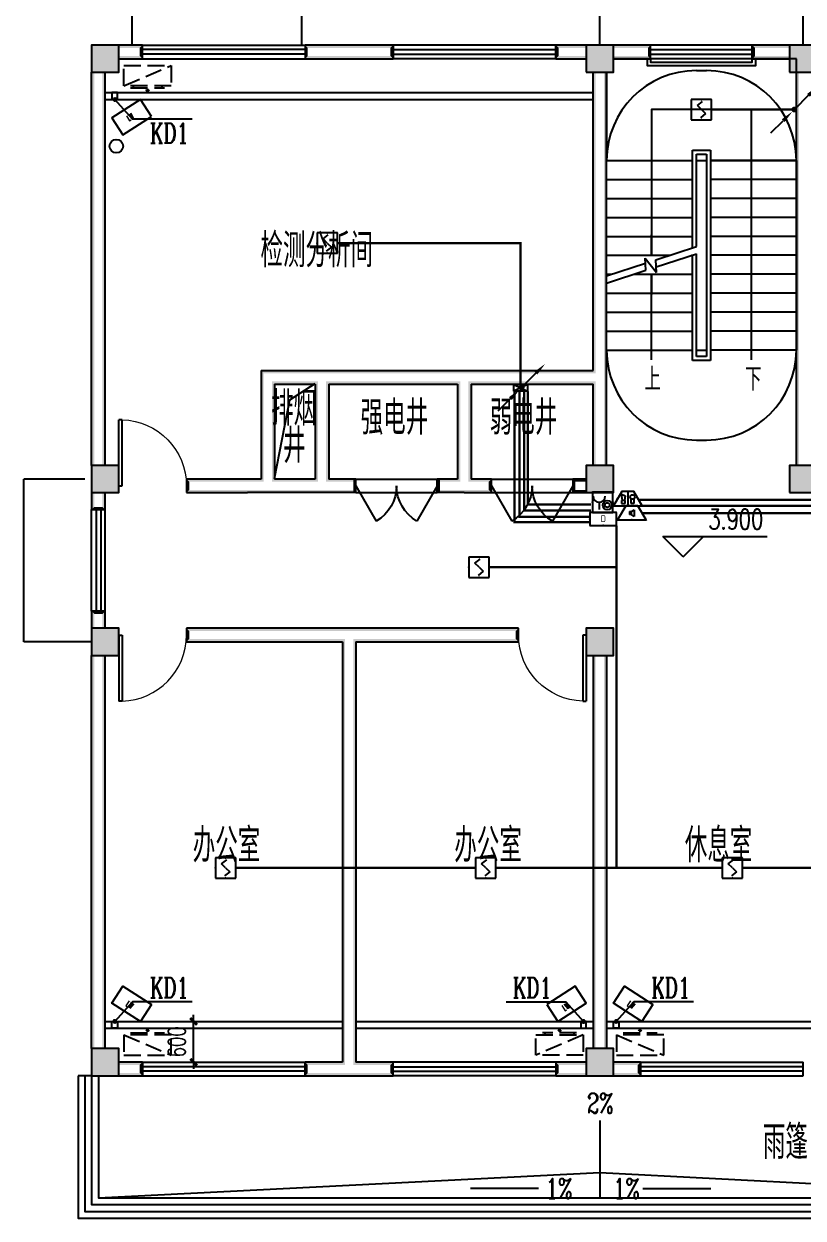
# Model space of a CAD drawing. Extents: x 6250600 to 6678662, y -692028 to -290561.
# Drawn here: x 6561503 to 6573003, y -453028 to -435415 of the extents above; entities that cross this region are included whole.
import ezdxf
from ezdxf.enums import TextEntityAlignment as Align

# ---------------------------------------------------------------- set-up
doc = ezdxf.new("R2010")
doc.units = 0
doc.header["$LTSCALE"] = 1000
doc.header["$MEASUREMENT"] = 0
doc.linetypes.add('DASH', pattern=[0.35, 0.25, -0.1])
doc.layers.get('0').update_dxf_attribs({"linetype": 'CONTINUOUS'})
doc.layers.get('Defpoints').update_dxf_attribs({"linetype": 'CONTINUOUS'})
for name, color, linetype in [('EQUIP-消防', 3, 'CONTINUOUS'), ('LWIRE', 4, 'CONTINUOUS'), ('PUB_HATCH', 8, 'CONTINUOUS'), ('WIRE-消防', 5, 'CONTINUOUS'), ('WIRE-照明', 1, 'CONTINUOUS'), ('建筑底图', 251, 'CONTINUOUS')]:
    doc.layers.add(name, color=color, linetype=linetype)
doc.styles.add('_TCH_AXIS', font='COMPLEX', dxfattribs={"bigfont": 'GBCBIG'})
doc.styles.add('_TCH_DIM', font='SIMPLEX', dxfattribs={"bigfont": 'GBCBIG'})
doc.styles.add('_TCH_DIM_T3_T3', font='SIMPLEX', dxfattribs={"width": 0.705882, "bigfont": 'GBCBIG'})
doc.styles.add('_TCH_LABEL', font='COMPLEX', dxfattribs={"bigfont": 'GBCBIG'})
doc.styles.add('DIM_FONT', font='SIMPLEX', dxfattribs={"width": 0.7, "bigfont": 'GBCBIG'})
doc.styles.add('schuco', font='sceie.shx', dxfattribs={"width": 0.7, "bigfont": 'sceic.shx'})
doc.styles.get("Standard").update_dxf_attribs({"font": 'GBENOR', "bigfont": 'GBCBIG'})
doc.styles.add('TG_LINETYPE', font='SIMPLEX', dxfattribs={"width": 0.8, "height": 3, "bigfont": 'HZTXT'})
doc.linetypes.add('TG_C', pattern='A,2,-0.4,["C",TG_LINETYPE,S=0.1,R=0,X=-0.27,Y=-0.15],0', length=2.4)
doc.linetypes.add('TG_F', pattern='A,2,-0.4,["F",TG_LINETYPE,S=0.1,R=0,X=-0.28,Y=-0.15],0', length=2.4)
doc.dimstyles.new('_TCH_ARCH&&100$TCH&&100', dxfattribs={"dimtxt": 252.875, "dimasz": 100, "dimexe": 250, "dimexo": 300, "dimgap": 122.3125, "dimtad": 1, "dimdec": 0, "dimzin": 0, "dimdsep": 46, "dimtxsty": '_TCH_DIM_T3_T3', "dimblk": 'ARCHTICK', "dimcen": 0.09, "dimclrt": 7, "dimazin": 2, "dimtfac": 1, "dimtdec": 0, "dimtix": 1, "dimtmove": 2, "dimatfit": 3, "dimfxl": 0, "dimtolj": 1, "dimtzin": 0, "dimarcsym": 0})

# ---------------------------------------------------------------- blocks, each defined once
blk = doc.blocks.new('$Equip$00002649')
for p, q in [((-0.5, 0.5), (-0.5, -0.5)), ((0.5, 0.5), (-0.5, 0.5)), ((-0.2, 0.2), (0.05, 0.4)), ((0, 0), (-0.2, 0.2)), ((0, 0), (0.2, -0.2)), ((0.5, -0.5), (0.5, 0.5)), ((-0.5, -0.5), (0.5, -0.5)), ((0.2, -0.2), (-0.05, -0.4))]:
    blk.add_line(p, q)
at = {"const_width": 0.04}
blk.add_lwpolyline([(-0.5, 0.5), (0.5, 0.5), (0.5, -0.5), (-0.5, -0.5), (-0.5, 0.5), (0.5, 0.5)], dxfattribs=at)
for p in [(-0.5, 0), (0, 0.5), (0.5, 0), (0, -0.5)]:
    blk.add_point(p)
at = {"color": 7, "flags": 1}
for tag, height, p in [('A', 0.00002, (0, 0)), ('B', 0.4, (0.762, -0.208))]:
    blk.add_attdef(tag, text='', height=height, dxfattribs=at).set_placement(p, align=Align.MIDDLE_CENTER)
blk = doc.blocks.new('$equip$00002655')
for p, q in [((-0.5, 1), (-0.5, 0)), ((0.5, 1), (-0.5, 1)), ((0.5, 0), (0.5, 1)), ((-0.5, 0), (0.5, 0)), ((-0.169, 0.5), (-0.169, 0.15))]:
    blk.add_line(p, q)
at = {"const_width": 0.0667}
blk.add_lwpolyline([(-0.5, 1), (0.5, 1), (0.5, 0), (-0.5, 0), (-0.5, 1), (0.5, 1)], dxfattribs=at)
for radius in [0.226, 0.113]:
    blk.add_circle((0.227, 0.36), radius)
blk.add_arc((-0.169, 0.8), 0.3, 180, 0)
for p in [(0, 1), (-0.5, 0.5), (0, 0), (0.5, 0.5)]:
    blk.add_point(p)
at = {"color": 7, "flags": 1}
for tag, height, p in [('A', 0.00002, (0, 0)), ('B', 0.4, (0.762, 0.292))]:
    blk.add_attdef(tag, text='', height=height, dxfattribs=at).set_placement(p, align=Align.MIDDLE_CENTER)
blk = doc.blocks.new('$equip$00002679')
for p, q in [((-0.3, 0.699), (-0.703, 0)), ((0.3, 0.699), (-0.3, 0.699)), ((0.3, 0.699), (-0.3, 0.699)), ((0, 0.699), (0, 0)), ((0.703, 0), (0.3, 0.699)), ((-0.703, 0), (0.703, 0)), ((-0.264, 0.249), (-0.304, 0.569)), ((-0.304, 0.569), (-0.128, 0.489)), ((-0.304, 0.249), (-0.304, 0.113)), ((-0.128, 0.249), (-0.304, 0.249)), ((-0.304, 0.113), (-0.128, 0.113)), ((-0.128, 0.489), (-0.168, 0.249)), ((-0.128, 0.113), (-0.128, 0.249)), ((0.174, 0.11), (0.174, 0.338)), ((0.294, 0.11), (0.174, 0.11)), ((0.294, 0.338), (0.294, 0.11))]:
    blk.add_line(p, q)
at = {"const_width": 0.0667}
for points in [[(-0.299, 0.699), (0.301, 0.699), (0.703, 0), (-0.702, 0), (-0.299, 0.699), (0.301, 0.699)], [(-0.3, 0.699), (0.3, 0.699), (0.703, 0), (-0.703, 0), (-0.3, 0.699), (0.3, 0.699)]]:
    blk.add_lwpolyline(points, dxfattribs=at)
blk.add_circle((0.234, 0.43), 0.111)
for p in [(0, 0.699), (-0.501, 0.349), (0, 0), (0.502, 0.349)]:
    blk.add_point(p)
at = {"color": 7, "flags": 1}
for tag, height, p in [('A', 0.00002, (0, 0)), ('B', 0.4, (0.961, 0.299))]:
    blk.add_attdef(tag, text='', height=height, dxfattribs=at).set_placement(p, align=Align.MIDDLE_CENTER)
blk = doc.blocks.new('$equip$00002677')
for p, q in [((-0.3, 0.699), (-0.703, 0)), ((0.3, 0.699), (-0.3, 0.699)), ((0.703, 0), (0.3, 0.699)), ((-0.703, 0), (0.703, 0)), ((-0.117, 0.421), (-0.117, 0.26)), ((-0.117, 0.421), (-0.036, 0.421)), ((-0.036, 0.26), (-0.117, 0.26)), ((-0.036, 0.421), (0.118, 0.503)), ((-0.036, 0.421), (-0.036, 0.26)), ((0.118, 0.173), (-0.036, 0.26)), ((0.118, 0.503), (0.118, 0.173))]:
    blk.add_line(p, q)
at = {"const_width": 0.0667}
blk.add_lwpolyline([(-0.3, 0.699), (0.3, 0.699), (0.703, 0), (-0.703, 0), (-0.3, 0.699), (0.3, 0.699)], dxfattribs=at)
blk.add_lwpolyline([(-0.3, 0.699), (0.3, 0.699), (0.703, 0), (-0.703, 0), (-0.3, 0.699), (0.3, 0.699)], dxfattribs=at)
for p in [(0, 0.699), (-0.501, 0.349), (0, 0), (0.502, 0.349)]:
    blk.add_point(p)
at = {"color": 7, "flags": 1}
for tag, height, p in [('A', 0.00002, (0, 0)), ('B', 0.4, (0.961, 0.299))]:
    blk.add_attdef(tag, text='', height=height, dxfattribs=at).set_placement(p, align=Align.MIDDLE_CENTER)
blk = doc.blocks.new('$equip$00002778')
for p, q in [((0.65, 0.65), (-0.65, 0.65)), ((-0.65, 0.65), (-0.65, 0)), ((0.65, 0), (0.65, 0.65)), ((-0.65, 0), (0.65, 0))]:
    blk.add_line(p, q)
at = {"const_width": 0.0667}
blk.add_lwpolyline([(-0.65, 0.65), (-0.65, 0), (0.65, 0), (0.65, 0.65), (-0.65, 0.65), (-0.65, 0)], dxfattribs=at)
for p in [(0, 0.65), (-0.65, 0.325), (0, 0), (0.65, 0.325)]:
    blk.add_point(p)
at = {"color": 7}
blk.add_attdef('$TEXT$', text='', height=0.34, dxfattribs=at).set_placement((0.006, 0.343), align=Align.MIDDLE_CENTER)
at = {"color": 7, "flags": 1}
for tag, height, p in [('A', 0.00002, (0, 0)), ('B', 0.4, (0.905, 0.246))]:
    blk.add_attdef(tag, text='', height=height, dxfattribs=at).set_placement(p, align=Align.MIDDLE_CENTER)
blk = doc.blocks.new('$TelecSys$00000081')
for p, q in [((0.104, 0.104), (0.104, 0.104)), ((-1.15, -1.15), (-0.55, -0.55)), ((-0.104, -0.104), (-0.104, -0.104))]:
    blk.add_line(p, q)
at = {"const_width": 0.142}
blk.add_lwpolyline([(0.071, 0, 1), (-0.071, 0, 1)], format="xyb", close=True, dxfattribs=at)
blk.add_solid([(-0.62, -0.48), (-0.48, -0.62), (-0.1, -0.1)])
at = {"width": 0.8, "flags": 9}
blk.add_attdef('A', (0, 0), '', height=0.00002, rotation=180, dxfattribs=at)
blk = doc.blocks.new('$TelecSys$00000079')
for p, q in [((0.7, 0.7), (0, 0)), ((0.104, 0.104), (0.104, 0.104)), ((-0.104, -0.104), (-0.104, -0.104))]:
    blk.add_line(p, q)
at = {"const_width": 0.142}
blk.add_lwpolyline([(-0.071, 0, 1), (0.071, 0, 1)], format="xyb", close=True, dxfattribs=at)
blk.add_solid([(0.63, 0.77), (0.77, 0.63), (1.15, 1.15)])
at = {"width": 0.8, "flags": 9}
blk.add_attdef('A', (0, 0), '', height=0.00002, dxfattribs=at)
blk = doc.blocks.new('A$C2E081725')
at = {"linetype": 'DASH'}
for p, q in [((700, 94), (0, 394)), ((600, 64), (100, 64)), ((138, 94), (138, 64)), ((350, 8), (327, 39)), ((350, 49), (350, 0)), ((350, 8), (373, 39)), ((563, 94), (563, 64))]:
    blk.add_line(p, q, dxfattribs=at)
blk.add_lwpolyline([(0, 394), (0, 94), (700, 94), (700, 394)], close=True, dxfattribs=at)
blk = doc.blocks.new('_ArchTick')
at = {"color": 0, "linetype": 'ByBlock', "const_width": 0.4}
blk.add_lwpolyline([(-0.5, -0.5), (0.5, 0.5)], dxfattribs=at)
blk = doc.blocks.new('*D542')
at = {"layer": 'Defpoints', "color": 0, "transparency": 16777216}
for p in [(6563736, -450128), (6564008, -450128), (6563736, -450728)]:
    blk.add_point(p, dxfattribs=at)
at = {"layer": '建筑底图', "color": 0, "lineweight": -2, "transparency": 16777216}
for p, q in [((6564008, -450128), (6564008, -450028)), ((6564008, -450728), (6564008, -450128)), ((6564036, -450128), (6564258, -450128)), ((6564008, -450728), (6564008, -450828)), ((6564036, -450728), (6564258, -450728))]:
    blk.add_line(p, q, dxfattribs=at)
at = {"layer": '建筑底图', "color": 0, "lineweight": -2, "transparency": 16777216, "xscale": 100, "yscale": 100, "zscale": 100}
for p, rotation in [((6564008, -450128), 270), ((6564008, -450728), 90)]:
    blk.add_blockref('_ArchTick', p, dxfattribs=dict(at, rotation=rotation))
at = {"layer": '建筑底图', "color": 7, "transparency": 16777216, "insert": (6563760, -450428), "char_height": 252.9, "attachment_point": 5, "rotation": 90, "style": '_TCH_DIM_T3_T3'}
blk.add_mtext('\\A1;600', dxfattribs=at)
blk = doc.blocks.new('$TCHSYS$WIN2D')
for p, q in [((-0.5, 0.5), (0.5, 0.5)), ((-0.5, 0.5), (-0.5, -0.5)), ((0.5, 0.5), (0.5, -0.5)), ((0.5, 0.167), (-0.5, 0.167)), ((0.5, -0.167), (-0.5, -0.167)), ((-0.5, -0.5), (0.5, -0.5))]:
    blk.add_line(p, q)
blk = doc.blocks.new('_FZH')
blk.add_lwpolyline([(-0.5, -0.5), (0.5, -0.5), (0.5, 0.5), (-0.5, 0.5)], close=True)
at = {"layer": 'PUB_HATCH'}
blk.add_solid([(-0.5, -0.5), (0.5, -0.5), (-0.5, 0.5), (0.5, 0.5)], dxfattribs=at)
blk = doc.blocks.new('$WINLIB2D$00000001')
at = {"color": 0}
for points in [[(-0.5, 0.5), (-0.5, -0.5)], [(-0.5, 0.5), (0.5, 0.5)], [(0.5, -0.5), (0.5, 0.5)], [(0.5, 0.1667), (-0.5, 0.1667)], [(0.5, -0.1667), (-0.5, -0.1667)], [(-0.5, -0.5), (0.5, -0.5)]]:
    blk.add_lwpolyline(points, dxfattribs=at)
blk = doc.blocks.new('$DorLib2D$00000231')
at = {"color": 0}
for p, q in [((-0.5, 0), (-0.25, 0.433)), ((0.5, 0), (0.25, 0.433))]:
    blk.add_line(p, q, dxfattribs=at)
for centre, start, end in [((-0.5, 0), 0, 60), ((0.5, 0), 120, 180)]:
    blk.add_arc(centre, 0.5, start, end, dxfattribs=at)
blk = doc.blocks.new('$DorLib2D$00000001')
for p, q in [((0.45, 0.975), (0.5, 0.975)), ((0.45, 0), (0.45, 0.975)), ((0.5, 0), (0.5, 0.975)), ((0.5, 0), (0.45, 0))]:
    blk.add_line(p, q)
at = {"lineweight": 13}
blk.add_arc((0.475, 0), 0.975, 91.4693, 180, dxfattribs=at)

msp = doc.modelspace()

# ---------------------------------------------------------------- hatches: boundary and pattern name
at = {"layer": '建筑底图'}
for points in [[(6562902.6, -435728.5), (6562502.6, -435728.5), (6562542.6, -435768.5), (6562862.6, -435768.5)], [(6562502.6, -435728.5), (6562502.6, -436128.5), (6562542.6, -436088.5), (6562542.6, -435768.5)], [(6562902.6, -436128.5), (6562902.6, -435728.5), (6562862.6, -435768.5), (6562862.6, -436088.5)], [(6562902.6, -435728.5), (6562902.6, -435768.5), (6563212.6, -435768.5), (6563252.6, -435728.5)], [(6563252.6, -435928.5), (6563252.6, -435728.5), (6563212.6, -435768.5), (6563212.6, -435888.5)], [(6566952.9, -435728.5), (6565652.6, -435728.5), (6565692.6, -435768.5), (6566912.9, -435768.5)], [(6565652.6, -435728.5), (6565652.6, -435928.5), (6565692.6, -435888.5), (6565692.6, -435768.5)], [(6566952.9, -435928.5), (6566952.9, -435728.5), (6566912.9, -435768.5), (6566912.9, -435888.5)], [(6569802.6, -435768.5), (6569802.6, -435728.5), (6569352.9, -435728.5), (6569392.9, -435768.5)], [(6569352.9, -435728.5), (6569352.9, -435928.5), (6569392.9, -435888.5), (6569392.9, -435768.5)], [(6570202.6, -435728.5), (6569802.6, -435728.5), (6569842.6, -435768.5), (6570162.6, -435768.5)], [(6569802.6, -435728.5), (6569802.6, -436128.5), (6569842.6, -436088.5), (6569842.6, -435768.5)], [(6570202.6, -436128.5), (6570202.6, -435728.5), (6570162.6, -435768.5), (6570162.6, -436088.5)], [(6570202.6, -435728.5), (6570202.6, -435768.5), (6570712.6, -435768.5), (6570752.6, -435728.5)], [(6570752.6, -435928.5), (6570752.6, -435728.5), (6570712.6, -435768.5), (6570712.6, -435888.5)], [(6572802.6, -435768.5), (6572802.6, -435728.5), (6572252.6, -435728.5), (6572292.6, -435768.5)], [(6572252.6, -435728.5), (6572252.6, -435928.5), (6572292.6, -435888.5), (6572292.6, -435768.5)], [(6573202.6, -435728.5), (6572802.6, -435728.5), (6572842.6, -435768.5), (6573162.6, -435768.5)], [(6572802.6, -435728.5), (6572802.6, -436128.5), (6572842.6, -436088.5), (6572842.6, -435768.5)], [(6562902.6, -435888.5), (6562902.6, -435928.5), (6563252.6, -435928.5), (6563212.6, -435888.5)], [(6565652.6, -435928.5), (6566952.9, -435928.5), (6566912.9, -435888.5), (6565692.6, -435888.5)], [(6569802.6, -435928.5), (6569802.6, -435888.5), (6569392.9, -435888.5), (6569352.9, -435928.5)], [(6570202.6, -435888.5), (6570202.6, -435928.5), (6570752.6, -435928.5), (6570712.6, -435888.5)], [(6572802.6, -435928.5), (6572802.6, -435888.5), (6572292.6, -435888.5), (6572252.6, -435928.5)], [(6562502.6, -436128.5), (6562902.6, -436128.5), (6562862.6, -436088.5), (6562542.6, -436088.5)], [(6569802.6, -436128.5), (6570202.6, -436128.5), (6570162.6, -436088.5), (6569842.6, -436088.5)], [(6572802.6, -436128.5), (6573202.6, -436128.5), (6573162.6, -436088.5), (6572842.6, -436088.5)], [(6562542.6, -436128.5), (6562502.6, -436128.5), (6562502.6, -441928.5), (6562542.6, -441928.5)], [(6562702.6, -436128.5), (6562662.6, -436128.5), (6562662.6, -441928.5), (6562702.6, -441928.5)], [(6569942.6, -436128.5), (6569902.6, -436128.5), (6569902.6, -440528.4), (6569942.6, -440568.4)], [(6570102.6, -436128.5), (6570062.6, -436128.5), (6570062.6, -440628.4), (6570102.6, -440628.4)], [(6572942.6, -436128.5), (6572902.6, -436128.5), (6572902.6, -439528.5), (6572942.6, -439528.5)], [(6572902.6, -441928.5), (6572942.6, -441928.5), (6572942.6, -439528.5), (6572902.6, -439528.5)], [(6565002.6, -440528.4), (6565002.6, -442128.5), (6565042.6, -442168.5), (6565042.6, -440568.4)], [(6565002.6, -440528.4), (6565902.6, -440528.4), (6565902.6, -440568.4), (6565042.6, -440568.4)], [(6565902.6, -440528.4), (6568002.6, -440528.4), (6568002.6, -440568.4), (6565902.6, -440568.4)], [(6568002.6, -440528.4), (6569902.6, -440528.4), (6569942.6, -440568.4), (6568002.6, -440568.4)], [(6570062.6, -441928.5), (6570102.6, -441928.5), (6570102.6, -440628.4), (6570062.6, -440628.4)], [(6565202.6, -440728.4), (6565202.6, -442128.5), (6565162.6, -442168.5), (6565162.6, -440688.4)], [(6565202.6, -440728.4), (6565802.6, -440728.4), (6565842.6, -440688.4), (6565162.6, -440688.4)], [(6565802.6, -440728.4), (6565802.6, -442128.5), (6565842.6, -442168.5), (6565842.6, -440688.4)], [(6566002.6, -440728.4), (6567902.6, -440728.4), (6567942.6, -440688.4), (6565962.6, -440688.4)], [(6566002.6, -440728.4), (6566002.6, -442128.5), (6565962.6, -442168.5), (6565962.6, -440688.4)], [(6567902.6, -440728.4), (6567902.6, -442128.5), (6567942.6, -442168.5), (6567942.6, -440688.4)], [(6568102.6, -440728.4), (6569902.6, -440728.4), (6569942.6, -440688.4), (6568062.6, -440688.4)], [(6568102.6, -440728.4), (6568102.6, -442128.5), (6568062.6, -442168.5), (6568062.6, -440688.4)], [(6569902.6, -441928.5), (6569942.6, -441928.5), (6569942.6, -440688.4), (6569902.6, -440728.4)], [(6562902.6, -441928.5), (6562502.6, -441928.5), (6562542.6, -441968.5), (6562862.6, -441968.5)], [(6562502.6, -441928.5), (6562502.6, -442328.5), (6562542.6, -442288.5), (6562542.6, -441968.5)], [(6562902.6, -442328.5), (6562902.6, -441928.5), (6562862.6, -441968.5), (6562862.6, -442288.5)], [(6570202.6, -441928.5), (6569802.6, -441928.5), (6569842.6, -441968.5), (6570162.6, -441968.5)], [(6569802.6, -441928.5), (6569802.6, -442328.5), (6569842.6, -442288.5), (6569842.6, -441968.5)], [(6570202.6, -442328.5), (6570202.6, -441928.5), (6570162.6, -441968.5), (6570162.6, -442288.5)], [(6573202.6, -441928.5), (6572802.6, -441928.5), (6572842.6, -441968.5), (6573162.6, -441968.5)], [(6572802.6, -441928.5), (6572802.6, -442328.5), (6572842.6, -442288.5), (6572842.6, -441968.5)], [(6564802.6, -442128.5), (6563902.6, -442128.5), (6563942.6, -442168.5), (6564802.6, -442168.5)], [(6563902.6, -442128.5), (6563902.6, -442328.5), (6563942.6, -442288.5), (6563942.6, -442168.5)], [(6565002.6, -442128.5), (6564802.6, -442128.5), (6564802.6, -442168.5), (6565042.6, -442168.5)], [(6565802.6, -442128.5), (6565202.6, -442128.5), (6565162.6, -442168.5), (6565842.6, -442168.5)], [(6566402.7, -442128.5), (6566002.6, -442128.5), (6565962.6, -442168.5), (6566402.7, -442168.5)], [(6566402.7, -442328.5), (6566402.7, -442128.5), (6566362.7, -442128.5), (6566362.7, -442328.5)], [(6567902.6, -442128.5), (6567602.7, -442128.5), (6567602.7, -442168.5), (6567942.6, -442168.5)], [(6567602.7, -442328.5), (6567602.7, -442128.5), (6567642.7, -442128.5), (6567642.7, -442328.5)], [(6568402.7, -442128.5), (6568102.6, -442128.5), (6568062.6, -442168.5), (6568362.7, -442168.5)], [(6568402.7, -442328.5), (6568402.7, -442128.5), (6568362.7, -442168.5), (6568362.7, -442288.5)], [(6569802.6, -442168.5), (6569802.6, -442128.5), (6569602.7, -442128.5), (6569642.7, -442168.5)], [(6569602.7, -442128.5), (6569602.7, -442328.5), (6569642.7, -442288.5), (6569642.7, -442168.5)], [(6562502.6, -442328.5), (6562902.6, -442328.5), (6562862.6, -442288.5), (6562542.6, -442288.5)], [(6562542.6, -442328.5), (6562502.6, -442328.5), (6562502.6, -442578.5), (6562542.6, -442538.5)], [(6562702.6, -442328.5), (6562662.6, -442328.5), (6562662.6, -442538.5), (6562702.6, -442578.5)], [(6563902.6, -442328.5), (6564802.6, -442328.5), (6564802.6, -442288.5), (6563942.6, -442288.5)], [(6565102.6, -442328.5), (6564802.6, -442328.5), (6564802.6, -442288.5), (6565102.6, -442288.5)], [(6565902.6, -442328.5), (6565102.6, -442328.5), (6565102.6, -442288.5), (6565902.6, -442288.5)], [(6566402.7, -442328.5), (6565902.6, -442328.5), (6565902.6, -442288.5), (6566402.7, -442288.5)], [(6568002.6, -442328.5), (6567602.7, -442328.5), (6567602.7, -442288.5), (6568002.6, -442288.5)], [(6568002.6, -442328.5), (6568402.7, -442328.5), (6568362.7, -442288.5), (6568002.6, -442288.5)], [(6569802.6, -442328.5), (6569802.6, -442288.5), (6569642.7, -442288.5), (6569602.7, -442328.5)], [(6569802.6, -442328.5), (6570202.6, -442328.5), (6570162.6, -442288.5), (6569842.6, -442288.5)], [(6572802.6, -442328.5), (6573202.6, -442328.5), (6573162.6, -442288.5), (6572842.6, -442288.5)], [(6562502.6, -442578.5), (6562702.6, -442578.5), (6562662.6, -442538.5), (6562542.6, -442538.5)], [(6562702.6, -444078.5), (6562502.6, -444078.5), (6562542.6, -444118.5), (6562662.6, -444118.5)], [(6562502.6, -444328.5), (6562542.6, -444328.5), (6562542.6, -444118.5), (6562502.6, -444078.5)], [(6562662.6, -444328.5), (6562702.6, -444328.5), (6562702.6, -444078.5), (6562662.6, -444118.5)], [(6562902.6, -444328.5), (6562502.6, -444328.5), (6562542.6, -444368.5), (6562862.6, -444368.5)], [(6562502.6, -444328.5), (6562502.6, -444728.5), (6562542.6, -444688.5), (6562542.6, -444368.5)], [(6562902.6, -444728.5), (6562902.6, -444328.5), (6562862.6, -444368.5), (6562862.6, -444688.5)], [(6566302.6, -444328.5), (6563902.6, -444328.5), (6563942.6, -444368.5), (6566302.6, -444368.5)], [(6563902.6, -444328.5), (6563902.6, -444528.5), (6563942.6, -444488.5), (6563942.6, -444368.5)], [(6568802.6, -444328.5), (6566302.6, -444328.5), (6566302.6, -444368.5), (6568762.6, -444368.5)], [(6568802.6, -444528.5), (6568802.6, -444328.5), (6568762.6, -444368.5), (6568762.6, -444488.5)], [(6570202.6, -444328.5), (6569802.6, -444328.5), (6569842.6, -444368.5), (6570162.6, -444368.5)], [(6569802.6, -444328.5), (6569802.6, -444728.5), (6569842.6, -444688.5), (6569842.6, -444368.5)], [(6570202.6, -444728.5), (6570202.6, -444328.5), (6570162.6, -444368.5), (6570162.6, -444688.5)], [(6563902.6, -444528.5), (6566202.6, -444528.5), (6566242.6, -444488.5), (6563942.6, -444488.5)], [(6566202.6, -444528.5), (6566202.6, -450728.5), (6566242.6, -450768.5), (6566242.6, -444488.5)], [(6566402.6, -444528.5), (6568802.6, -444528.5), (6568762.6, -444488.5), (6566362.6, -444488.5)], [(6566402.6, -444528.5), (6566402.6, -450728.5), (6566362.6, -450768.5), (6566362.6, -444488.5)], [(6562502.6, -444728.5), (6562902.6, -444728.5), (6562862.6, -444688.5), (6562542.6, -444688.5)], [(6562542.6, -444728.5), (6562502.6, -444728.5), (6562502.6, -450528.5), (6562542.6, -450528.5)], [(6562702.6, -444728.5), (6562662.6, -444728.5), (6562662.6, -450528.5), (6562702.6, -450528.5)], [(6569802.6, -444728.5), (6570202.6, -444728.5), (6570162.6, -444688.5), (6569842.6, -444688.5)], [(6569902.6, -450528.5), (6569942.6, -450528.5), (6569942.6, -444728.5), (6569902.6, -444728.5)], [(6570062.6, -450528.5), (6570102.6, -450528.5), (6570102.6, -444728.5), (6570062.6, -444728.5)], [(6562902.6, -450528.5), (6562502.6, -450528.5), (6562542.6, -450568.5), (6562862.6, -450568.5)], [(6562502.6, -450528.5), (6562502.6, -450928.5), (6562542.6, -450888.5), (6562542.6, -450568.5)], [(6562902.6, -450928.5), (6562902.6, -450528.5), (6562862.6, -450568.5), (6562862.6, -450888.5)], [(6570202.6, -450528.5), (6569802.6, -450528.5), (6569842.6, -450568.5), (6570162.6, -450568.5)], [(6569802.6, -450528.5), (6569802.6, -450928.5), (6569842.6, -450888.5), (6569842.6, -450568.5)], [(6570202.6, -450928.5), (6570202.6, -450528.5), (6570162.6, -450568.5), (6570162.6, -450888.5)], [(6562502.6, -450928.5), (6562902.6, -450928.5), (6562862.6, -450888.5), (6562542.6, -450888.5)], [(6562902.6, -450728.5), (6562902.6, -450768.5), (6563212.6, -450768.5), (6563252.6, -450728.5)], [(6562902.6, -450888.5), (6562902.6, -450928.5), (6563252.6, -450928.5), (6563212.6, -450888.5)], [(6563252.6, -450928.5), (6563252.6, -450728.5), (6563212.6, -450768.5), (6563212.6, -450888.5)], [(6566202.6, -450728.5), (6565652.6, -450728.5), (6565692.6, -450768.5), (6566242.6, -450768.5)], [(6565652.6, -450728.5), (6565652.6, -450928.5), (6565692.6, -450888.5), (6565692.6, -450768.5)], [(6565652.6, -450928.5), (6566302.6, -450928.5), (6566302.6, -450888.5), (6565692.6, -450888.5)], [(6566302.6, -450928.5), (6566952.6, -450928.5), (6566912.6, -450888.5), (6566302.6, -450888.5)], [(6566952.6, -450728.5), (6566402.6, -450728.5), (6566362.6, -450768.5), (6566912.6, -450768.5)], [(6566952.6, -450928.5), (6566952.6, -450728.5), (6566912.6, -450768.5), (6566912.6, -450888.5)], [(6569802.6, -450768.5), (6569802.6, -450728.5), (6569352.6, -450728.5), (6569392.6, -450768.5)], [(6569352.6, -450728.5), (6569352.6, -450928.5), (6569392.6, -450888.5), (6569392.6, -450768.5)], [(6569802.6, -450928.5), (6569802.6, -450888.5), (6569392.6, -450888.5), (6569352.6, -450928.5)], [(6569802.6, -450928.5), (6570202.6, -450928.5), (6570162.6, -450888.5), (6569842.6, -450888.5)], [(6570202.6, -450728.5), (6570202.6, -450768.5), (6570562.6, -450768.5), (6570602.6, -450728.5)], [(6570202.6, -450888.5), (6570202.6, -450928.5), (6570602.6, -450928.5), (6570562.6, -450888.5)], [(6570602.6, -450928.5), (6570602.6, -450728.5), (6570562.6, -450768.5), (6570562.6, -450888.5)]]:
    msp.add_hatch(color=256, dxfattribs=at).paths.add_polyline_path(points)

# ---------------------------------------------------------------- linework, layer by layer
at = {"color": 2}
for p, q in [((6568733.5, -440733.4), (6568933.5, -440833.4)), ((6568933.5, -440733.4), (6568733.5, -440833.4))]:
    msp.add_line(p, q, dxfattribs=at)
msp.add_lwpolyline([(6568733.5, -440833.4), (6568733.5, -440733.4), (6568933.5, -440733.4), (6568933.5, -440833.4)], close=True, dxfattribs=at)
at = {"layer": 'WIRE-消防', "color": 5, "linetype": 'Continuous', "const_width": 35}
for points in [[(6572902.6, -436678.5), (6571652.6, -436678.5)], [(6568833.5, -440733.4), (6568833.5, -438650.9), (6566130.1, -438650.9)], [(6569873.8, -442502.6), (6568941.5, -442502.9), (6568941.5, -440833.4)], [(6570628.5, -442631.9), (6581397.4, -442631.9)], [(6570247.2, -447862.5), (6570247.2, -442815.6)], [(6568369.5, -443428.6), (6570247.2, -443428.6)], [(6568167.9, -447862.5), (6564630.5, -447862.5)], [(6571808.5, -447862.5), (6568467.9, -447862.5)], [(6575326.2, -447862.5), (6572108.5, -447862.5)]]:
    msp.add_lwpolyline(points, dxfattribs=at)
at = {"layer": 'WIRE-消防', "color": 3, "linetype": 'TG_F', "const_width": 35}
for points in [[(6569873.8, -442683.7), (6568817.3, -442683.7), (6568817.3, -440833.4)], [(6570589.3, -442525), (6581397.4, -442525)]]:
    msp.add_lwpolyline(points, dxfattribs=at)
at = {"layer": 'WIRE-照明', "color": 4, "linetype": 'TG_C', "const_width": 35}
msp.add_lwpolyline([(6568743.4, -440833.4), (6568743.4, -442762.9), (6569873.8, -442762.9)], dxfattribs=at)
at = {"layer": 'WIRE-照明', "color": 1, "linetype": 'DASH', "const_width": 35}
for points in [[(6569873.8, -442593.3), (6568884.4, -442593.6), (6568884.4, -440833.4)], [(6570576.6, -442436.3), (6581397.4, -442432.8)]]:
    msp.add_lwpolyline(points, dxfattribs=at)
at = {"layer": '建筑底图'}
for p, q in [((6563102.6, -435728.5), (6563102.6, -434728.5)), ((6565602.6, -435728.5), (6565602.6, -434728.5)), ((6570002.6, -435728.5), (6570002.6, -434728.5)), ((6573002.6, -435728.5), (6573002.6, -434728.5)), ((6563252.6, -435728.5), (6562902.6, -435728.5)), ((6563252.6, -435928.5), (6563252.6, -435728.5)), ((6566952.9, -435728.5), (6565652.6, -435728.5)), ((6565652.6, -435728.5), (6565652.6, -435928.5)), ((6566952.9, -435928.5), (6566952.9, -435728.5)), ((6569802.6, -435728.5), (6569352.9, -435728.5)), ((6569352.9, -435728.5), (6569352.9, -435928.5)), ((6570752.6, -435728.5), (6570202.6, -435728.5)), ((6570752.6, -435928.5), (6570752.6, -435728.5)), ((6572802.6, -435728.5), (6572252.6, -435728.5)), ((6572252.6, -435728.5), (6572252.6, -435928.5)), ((6562902.6, -435928.5), (6563252.6, -435928.5)), ((6565652.6, -435928.5), (6566952.9, -435928.5)), ((6569352.9, -435928.5), (6569802.6, -435928.5)), ((6572902.6, -435928.5), (6570202.6, -435928.5)), ((6570202.6, -435928.5), (6570752.6, -435928.5)), ((6572802.6, -435928.5), (6570202.6, -435928.5)), ((6572252.6, -435928.5), (6572802.6, -435928.5)), ((6572902.6, -437328.5), (6572902.6, -435928.5)), ((6571427.6, -436103.5), (6571577.6, -436103.5)), ((6562502.6, -441928.5), (6562502.6, -436128.5)), ((6562702.6, -441928.5), (6562702.6, -436128.5)), ((6569902.6, -440528.4), (6569902.6, -436128.5)), ((6570102.6, -436128.5), (6570102.6, -437328.5)), ((6570102.6, -440628.4), (6570102.6, -436128.5)), ((6570102.6, -436128.5), (6570102.6, -437428.5)), ((6572902.6, -439528.5), (6572902.6, -436128.5)), ((6572902.6, -437428.5), (6572902.6, -436128.5)), ((6562702.6, -436428.5), (6569902.6, -436428.5)), ((6562702.6, -436428.5), (6569902.6, -436428.5)), ((6562702.6, -436528.5), (6569902.6, -436528.5)), ((6562702.6, -436528.5), (6569902.6, -436528.5)), ((6571367.6, -438719.5), (6571367.6, -437278.5)), ((6571367.6, -437278.5), (6571637.6, -437278.5)), ((6571427.6, -438700), (6571427.6, -437338.5)), ((6571427.6, -437338.5), (6571577.6, -437338.5)), ((6571577.6, -437338.5), (6571577.6, -440318.5)), ((6571637.6, -437278.5), (6571637.6, -440378.5)), ((6570102.6, -439131.8), (6570102.6, -437428.5)), ((6570102.6, -437428.5), (6571367.6, -437428.5)), ((6570102.6, -437428.5), (6571367.6, -437428.5)), ((6571427.6, -438700), (6571427.6, -437428.5)), ((6571427.6, -437428.5), (6571577.6, -437428.5)), ((6571577.6, -437428.5), (6571577.6, -440228.5)), ((6572902.6, -437428.5), (6571637.6, -437428.5)), ((6571637.6, -437428.5), (6572902.6, -437428.5)), ((6572902.6, -437428.5), (6572902.6, -440228.5)), ((6570102.6, -437708.5), (6571367.6, -437708.5)), ((6572902.6, -437708.5), (6571637.6, -437708.5)), ((6570102.6, -437988.5), (6571367.6, -437988.5)), ((6572902.6, -437988.5), (6571637.6, -437988.5)), ((6570102.6, -438268.5), (6571367.6, -438268.5)), ((6572902.6, -438268.5), (6571637.6, -438268.5)), ((6570102.6, -438548.5), (6571367.6, -438548.5)), ((6572902.6, -438548.5), (6571637.6, -438548.5)), ((6570828.8, -438895.1), (6571427.6, -438700)), ((6570102.6, -438828.5), (6571033.3, -438828.5)), ((6570682.4, -439048), (6570672.9, -438869.8)), ((6570672.9, -438869.8), (6570838.7, -439081.6)), ((6570838.7, -439081.6), (6570828.8, -438895.1)), ((6570834.3, -438998.5), (6571427.6, -438805.1)), ((6571356, -438828.5), (6571367.6, -438828.5)), ((6571367.6, -440378.5), (6571367.6, -438824.7)), ((6571427.6, -440228.5), (6571427.6, -438805.1)), ((6571427.6, -440318.5), (6571427.6, -438805.1)), ((6572902.6, -438828.5), (6571637.6, -438828.5)), ((6570102.6, -439131.8), (6570676.9, -438944.6)), ((6570102.6, -439668.5), (6570102.6, -438945.9)), ((6570102.6, -439237), (6570682.4, -439048)), ((6570102.6, -439108.5), (6570174.1, -439108.5)), ((6570102.6, -440228.5), (6570102.6, -439237)), ((6570496.9, -439108.5), (6571367.6, -439108.5)), ((6572902.6, -439108.5), (6571637.6, -439108.5)), ((6570102.6, -439388.5), (6571367.6, -439388.5)), ((6572902.6, -439388.5), (6571637.6, -439388.5)), ((6572902.6, -441928.5), (6572902.6, -439528.5)), ((6570102.6, -439668.5), (6571367.6, -439668.5)), ((6572902.6, -439668.5), (6571637.6, -439668.5)), ((6570102.6, -439948.5), (6571367.6, -439948.5)), ((6572902.6, -439948.5), (6571637.6, -439948.5)), ((6570102.6, -440228.5), (6571367.6, -440228.5)), ((6571427.6, -440228.5), (6571577.6, -440228.5)), ((6571577.6, -440318.5), (6571427.6, -440318.5)), ((6572902.6, -440228.5), (6571637.6, -440228.5)), ((6571637.6, -440378.5), (6571367.6, -440378.5)), ((6565002.6, -440528.4), (6565002.6, -442128.5)), ((6565002.6, -440528.4), (6565902.6, -440528.4)), ((6565902.6, -440528.4), (6568002.6, -440528.4)), ((6568002.6, -440528.4), (6569902.6, -440528.4)), ((6570102.6, -441928.5), (6570102.6, -440628.4)), ((6565202.6, -440728.4), (6565202.6, -442128.5)), ((6565202.6, -440728.4), (6565802.6, -440728.4)), ((6565802.6, -440728.4), (6565802.6, -442128.5)), ((6566002.6, -440728.4), (6567902.6, -440728.4)), ((6566002.6, -440728.4), (6566002.6, -442128.5)), ((6567902.6, -440728.4), (6567902.6, -442128.5)), ((6568102.6, -440728.4), (6569902.6, -440728.4)), ((6568102.6, -440728.4), (6568102.6, -442128.5)), ((6569902.6, -441928.5), (6569902.6, -440728.4)), ((6571427.6, -441553.5), (6571577.6, -441553.5)), ((6561502.6, -444528.5), (6561502.6, -442128.5)), ((6562402.6, -442128.5), (6561502.6, -442128.5)), ((6564802.6, -442128.5), (6563902.6, -442128.5)), ((6563902.6, -442128.5), (6563902.6, -442328.5)), ((6565002.6, -442128.5), (6564802.6, -442128.5)), ((6565802.6, -442128.5), (6565202.6, -442128.5)), ((6566402.7, -442128.5), (6566002.6, -442128.5)), ((6566402.7, -442128.5), (6567602.7, -442128.5)), ((6566402.7, -442328.5), (6566402.7, -442128.5)), ((6567902.6, -442128.5), (6567602.7, -442128.5)), ((6567602.7, -442328.5), (6567602.7, -442128.5)), ((6568402.7, -442128.5), (6568102.6, -442128.5)), ((6568402.7, -442128.5), (6569602.7, -442128.5)), ((6568402.7, -442328.5), (6568402.7, -442128.5)), ((6569802.6, -442128.5), (6569602.7, -442128.5)), ((6569602.7, -442128.5), (6569602.7, -442328.5)), ((6562502.6, -442328.5), (6562502.6, -442578.5)), ((6562702.6, -442578.5), (6562702.6, -442328.5)), ((6563902.6, -442328.5), (6564802.6, -442328.5)), ((6565102.6, -442328.5), (6564802.6, -442328.5)), ((6565902.6, -442328.5), (6565102.6, -442328.5)), ((6566402.7, -442328.5), (6565902.6, -442328.5)), ((6566402.7, -442328.5), (6567602.7, -442328.5)), ((6568002.6, -442328.5), (6567602.7, -442328.5)), ((6568002.6, -442328.5), (6568402.7, -442328.5)), ((6568402.7, -442328.5), (6569602.7, -442328.5)), ((6569602.7, -442328.5), (6569802.6, -442328.5)), ((6562502.6, -442578.5), (6562702.6, -442578.5)), ((6571233.4, -443274.3), (6570933.4, -442974.3)), ((6570933.4, -442974.3), (6572473.6, -442974.3)), ((6571233.4, -443274.3), (6571533.4, -442974.3)), ((6562702.6, -444078.5), (6562502.6, -444078.5)), ((6562502.6, -444078.5), (6562502.6, -444328.5)), ((6562702.6, -444328.5), (6562702.6, -444078.5)), ((6566302.6, -444328.5), (6563902.6, -444328.5)), ((6563902.6, -444328.5), (6563902.6, -444528.5)), ((6568802.6, -444328.5), (6566302.6, -444328.5)), ((6568802.6, -444528.5), (6568802.6, -444328.5)), ((6562502.6, -444528.5), (6561502.6, -444528.5)), ((6562402.6, -444528.5), (6561502.6, -444528.5)), ((6563902.6, -444528.5), (6566202.6, -444528.5)), ((6566202.6, -444528.5), (6566202.6, -450728.5)), ((6566402.6, -444528.5), (6568802.6, -444528.5)), ((6566402.6, -444528.5), (6566402.6, -450728.5)), ((6562502.6, -450528.5), (6562502.6, -444728.5)), ((6562702.6, -450528.5), (6562702.6, -444728.5)), ((6569902.6, -444728.5), (6569902.6, -450528.5)), ((6570102.6, -444728.5), (6570102.6, -450528.5)), ((6562702.6, -450128.5), (6566202.6, -450128.5)), ((6566402.6, -450128.5), (6569902.6, -450128.5)), ((6570102.6, -450128.5), (6573502.6, -450128.5)), ((6562702.6, -450228.5), (6566202.6, -450228.5)), ((6566402.6, -450228.5), (6569902.6, -450228.5)), ((6570102.6, -450228.5), (6573502.6, -450228.5)), ((6563252.6, -450728.5), (6562902.6, -450728.5)), ((6563252.6, -450928.5), (6563252.6, -450728.5)), ((6566202.6, -450728.5), (6565652.6, -450728.5)), ((6565652.6, -450728.5), (6565652.6, -450928.5)), ((6566952.6, -450728.5), (6566402.6, -450728.5)), ((6566952.6, -450928.5), (6566952.6, -450728.5)), ((6569802.6, -450728.5), (6569352.6, -450728.5)), ((6569352.6, -450728.5), (6569352.6, -450928.5)), ((6570602.6, -450728.5), (6570202.6, -450728.5)), ((6570602.6, -450928.5), (6570602.6, -450728.5)), ((6562502.6, -450928.5), (6562302.6, -450928.5)), ((6562902.6, -450928.5), (6563252.6, -450928.5)), ((6565652.6, -450928.5), (6566302.6, -450928.5)), ((6566302.6, -450928.5), (6566952.6, -450928.5)), ((6569352.6, -450928.5), (6569802.6, -450928.5)), ((6570202.6, -450928.5), (6570602.6, -450928.5)), ((6562602.6, -452728.5), (6570002.6, -452355.3)), ((6570002.6, -452355.3), (6570002.6, -452728.5)), ((6570002.6, -452355.3), (6577202.6, -452728.5))]:
    msp.add_line(p, q, dxfattribs=at)
for points in [[(6570702.6, -435928.5), (6570702.6, -436028.5), (6572302.6, -436028.5), (6572302.6, -435928.5)], [(6570752.6, -435928.5), (6570752.6, -435978.5), (6572252.6, -435978.5), (6572252.6, -435928.5)], [(6563985.2, -436818.4), (6563104.2, -436818.4), (6562842.6, -436528.5)], [(6572240.1, -440368.5), (6572240.1, -436678.5), (6570765.1, -436678.5), (6570765.1, -438828.5), (6570765.1, -438528.5)], [(6570765.1, -440368.5), (6570765.1, -439108.5), (6570765.1, -439408.5)], [(6565202.6, -442118.9), (6565427.9, -440961.9), (6565802.6, -440718.8)], [(6563985.2, -449838.6), (6563104.2, -449838.6), (6562842.6, -450128.5)], [(6568619.9, -449838.6), (6569501, -449838.6), (6569762.6, -450128.5)], [(6571385.2, -449838.6), (6570504.2, -449838.6), (6570242.6, -450128.5)], [(6562302.6, -450928.5), (6562302.6, -453028.5), (6580802.6, -453028.5), (6580802.6, -450928.5)], [(6562402.6, -450928.5), (6562402.6, -452928.5), (6580702.6, -452928.5), (6580702.6, -450928.5)], [(6562502.6, -450928.5), (6562502.6, -452828.5), (6580602.6, -452828.5), (6580602.6, -450928.5)], [(6562602.6, -450928.5), (6562602.6, -452728.5), (6580502.6, -452728.5), (6580502.6, -450928.5)], [(6570002.6, -451587.7), (6570002.6, -452155.3), (6570002.6, -452355.3)], [(6569098, -452592.2), (6568395.3, -452592.2), (6568095.3, -452592.2)], [(6570635.9, -452592.2), (6571338.6, -452592.2), (6571638.6, -452592.2)]]:
    msp.add_lwpolyline(points, dxfattribs=at)
for points in [[(6562882.6, -436428.5), (6562802.6, -436428.5), (6562802.6, -436528.5), (6562882.6, -436528.5)], [(6563385.4, -436780.9), (6563223.3, -436528.5), (6562802.6, -436798.7), (6562964.7, -437051.1)], [(6563385.4, -449876.1), (6563223.3, -450128.5), (6562802.6, -449858.2), (6562964.7, -449605.8)], [(6569219.8, -449876.1), (6569381.9, -450128.5), (6569802.6, -449858.2), (6569640.4, -449605.8)], [(6570785.4, -449876.1), (6570623.3, -450128.5), (6570202.6, -449858.2), (6570364.7, -449605.8)], [(6562882.6, -450228.5), (6562802.6, -450228.5), (6562802.6, -450128.5), (6562882.6, -450128.5)], [(6569722.6, -450228.5), (6569802.6, -450228.5), (6569802.6, -450128.5), (6569722.6, -450128.5)], [(6570282.6, -450228.5), (6570202.6, -450228.5), (6570202.6, -450128.5), (6570282.6, -450128.5)]]:
    msp.add_lwpolyline(points, close=True, dxfattribs=at)
for points in [[(6562856, -436543.3, 1), (6562829.2, -436513.6, 1)], [(6562856, -450113.6, 1), (6562829.2, -450143.3, 1)], [(6569749.2, -450113.6, 1), (6569776, -450143.3, 1)], [(6570256, -450113.6, 1), (6570229.2, -450143.3, 1)]]:
    msp.add_lwpolyline(points, format="xyb", close=True, dxfattribs=at)
msp.add_circle((6562866.9, -437219.1), 100, dxfattribs=at)
for centre, start, end in [((6571427.6, -437428.5), 90, 180), ((6571577.6, -437428.5), 0, 90), ((6571427.6, -440228.5), 180, 270), ((6571577.6, -440228.5), 270, 360)]:
    msp.add_arc(centre, 1325, start, end, dxfattribs=at)

# ---------------------------------------------------------------- block references
at = {"layer": 'EQUIP-消防', "color": 1, "xscale": 300, "yscale": 300, "zscale": 300}
for name, p in [('$Equip$00002649', (6571502.6, -436678.5)), ('$Equip$00002649', (6565980.1, -438646.8)), ('$equip$00002655', (6570044.1, -442620.6)), ('$equip$00002679', (6570414.8, -442521.6)), ('$equip$00002677', (6570475.4, -442731.2)), ('$Equip$00002649', (6568219.5, -443428.6)), ('$Equip$00002649', (6564480.5, -447862.5)), ('$Equip$00002649', (6568317.9, -447862.5)), ('$Equip$00002649', (6571958.5, -447862.5))]:
    msp.add_blockref(name, p, dxfattribs=at)
msp.add_blockref('$equip$00002778', (6570052.2, -442815.6), dxfattribs=at).add_auto_attribs({'$TEXT$': 'D'})
at = {"layer": 'LWIRE', "color": 1, "xscale": 300, "yscale": 300, "zscale": 300}
for name, p in [('$TelecSys$00000079', (6572872.8, -436678.5)), ('$TelecSys$00000081', (6572872.8, -436678.5)), ('$TelecSys$00000079', (6568848.7, -440775.9)), ('$TelecSys$00000081', (6568848.7, -440775.9))]:
    msp.add_blockref(name, p, dxfattribs=at)
at = {"layer": '建筑底图'}
for name, p, xscale, yscale, zscale in [('_FZH', (6562702.6, -435928.5), 400, 400, 400), ('_FZH', (6570002.6, -435928.5), 400, 400, 400), ('_FZH', (6573002.6, -435928.5), 400, 400, 400), ('_FZH', (6562702.6, -442128.5), 400, 400, 400), ('_FZH', (6570002.6, -442128.5), 400, 400, 400), ('_FZH', (6573002.6, -442128.5), 400, 400, 400), ('$DorLib2D$00000231', (6567002.7, -442228.5), 1200, -1200, 1200), ('_FZH', (6562702.6, -444528.5), 400, 400, 400), ('_FZH', (6570002.6, -444528.5), 400, 400, 400), ('$DorLib2D$00000001', (6569302.6, -444428.5), 1000, -1000, 1000), ('_FZH', (6562702.6, -450728.5), 400, 400, 400), ('_FZH', (6570002.6, -450728.5), 400, 400, 400)]:
    msp.add_blockref(name, p, dxfattribs=dict(at, xscale=xscale, yscale=yscale, zscale=zscale))
for name, p, xscale, yscale, zscale, rotation in [('$WINLIB2D$00000001', (6564452.6, -435828.5), 2400, -199.9999928057659, 2400, 3.583199298957087e-08), ('$WINLIB2D$00000001', (6568152.9, -435828.5), -2400, -199.9999928057659, -2400, 3.583205732127226e-08), ('$TCHSYS$WIN2D', (6571502.6, -435828.5), -1500, -199.9999928057659, -1500, 3.583181751309894e-08), ('$DorLib2D$00000001', (6563402.6, -442228.5), -1000, 1000, -1000, 359.999999976127), ('$DorLib2D$00000231', (6569002.7, -442228.5), -1200, 1200, -1200, 180.0000000960293), ('$TCHSYS$WIN2D', (6562602.6, -443328.5), -1500, 199.9999982714653, -1500, 270.0000001285997), ('$DorLib2D$00000001', (6563402.6, -444428.5), -1000, -1000, -1000, 359.9999999926413), ('$WINLIB2D$00000001', (6564452.6, -450828.5), -2400, -200.0000003811438, -2400, 180.0000000306717), ('$WINLIB2D$00000001', (6568152.6, -450828.5), 2400, -199.9999949552584, 2400, 180.0000000001875), ('$WINLIB2D$00000001', (6571802.6, -450828.5), -2400, -199.9999949552584, -2400, 180)]:
    msp.add_blockref(name, p, dxfattribs=dict(at, xscale=xscale, yscale=yscale, zscale=zscale, rotation=rotation))
at = {"layer": '建筑底图', "xscale": -1}
msp.add_blockref('A$C2E081725', (6563678.6, -436424), dxfattribs=at)
at = {"layer": '建筑底图', "rotation": 180}
for p in [(6563678.6, -450233), (6570946.5, -450233)]:
    msp.add_blockref('A$C2E081725', p, dxfattribs=at)
at = {"layer": '建筑底图', "xscale": -1, "rotation": 180}
msp.add_blockref('A$C2E081725', (6569058.6, -450233), dxfattribs=at)

# ---------------------------------------------------------------- texts
at = {"layer": '建筑底图', "style": 'DIM_FONT', "width": 0.494118}
for rotation, p in [(32.71669, (6563055.6, -436851.7)), (327.28331, (6562998.6, -449894)), (327.28331, (6570398.6, -449894)), (32.71669, (6569481.5, -449974.3))]:
    msp.add_text('LW', height=89.65, rotation=rotation, dxfattribs=at).set_placement(p)
at = {"layer": '建筑底图'}
for s, height, style, width, p in [('KD1', 297.5, '_TCH_LABEL', 0.705882, (6563359.9, -437175.9)), ('检测分析间', 500, 'schuco', 0.7, (6564993.6, -439004.9)), ('排烟', 500, 'schuco', 0.7, (6565151.5, -441338.6)), ('强电井', 500, 'schuco', 0.7, (6566471.4, -441472.3)), ('弱电井', 500, 'schuco', 0.7, (6568376.4, -441472.3)), ('井', 500, 'schuco', 0.7, (6565327.9, -441888.5)), ('3.900', 297.5, '_TCH_DIM', 0.705882, (6571603.6, -442869.3)), ('办公室', 500, 'schuco', 0.7, (6563994.7, -447780.1)), ('办公室', 500, 'schuco', 0.7, (6567853.7, -447780.1)), ('休息室', 500, 'schuco', 0.7, (6571256.2, -447780.1)), ('KD1', 297.5, '_TCH_LABEL', 0.705882, (6563359.9, -449778.5)), ('KD1', 297.5, '_TCH_LABEL', 0.705882, (6568715.2, -449778.5)), ('KD1', 297.5, '_TCH_LABEL', 0.705882, (6570759.9, -449778.5)), ('2%', 297.5, '_TCH_AXIS', 0.705882, (6569812.6, -451482.7)), ('雨篷', 500, 'schuco', 0.7, (6572408.7, -452158.5)), ('1%', 297.5, '_TCH_AXIS', 0.705882, (6569203, -452741)), ('1%', 297.5, '_TCH_AXIS', 0.705882, (6570200.9, -452741))]:
    msp.add_text(s, height=height, dxfattribs=dict(at, style=style, width=width)).set_placement(p)
at = {"layer": '建筑底图', "style": '_TCH_DIM'}
for s, p in [('上', (6570660.8, -440823.5)), ('下', (6572145.1, -440823.5))]:
    msp.add_text(s, height=337.6, dxfattribs=at).set_placement(p)

# ---------------------------------------------------------------- dimensions: what is measured, and where the dimension line sits
at = {"layer": '建筑底图'}
dim = msp.add_aligned_dim(p1=(6563736.2, -450728.5), p2=(6563736.2, -450128.5), distance=-272.2, dimstyle='_TCH_ARCH&&100$TCH&&100', dxfattribs=at)
dim.commit()
dim.dimension.update_dxf_attribs({"geometry": '*D542', "text_midpoint": (6563759.6, -450428.5)})

doc.saveas('drawing.dxf')
